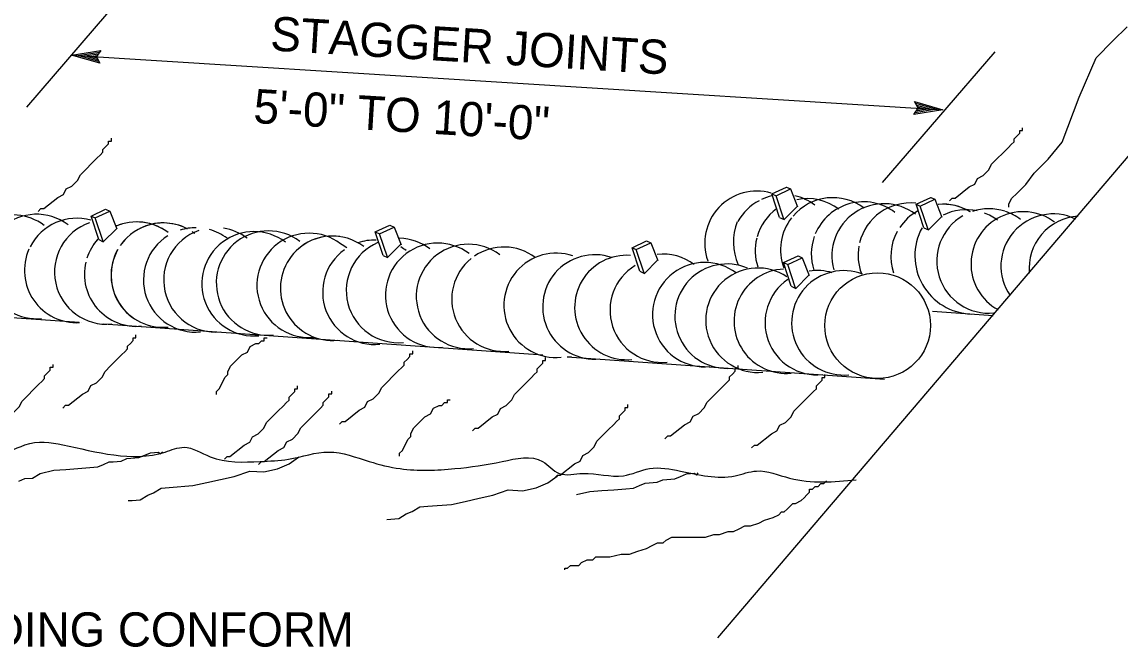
# Model space of a CAD drawing. Extents: x -893 to 867, y -474 to 712.
# Drawn here: x -249.9 to -24.9, y -164.7 to -36.7 of the extents above; entities that cross this region are included whole.
import ezdxf

# ---------------------------------------------------------------- set-up
doc = ezdxf.new("R2010")
doc.units = 0
for name, color, linetype in [('56 Stage 3 Anno', 7, 'Continuous'), ('57 Undefined', 7, 'Continuous'), ('60 Nongeo Data', 7, 'Continuous')]:
    doc.layers.add(name, color=color, linetype=linetype)

msp = doc.modelspace()

# ---------------------------------------------------------------- linework, layer by layer
at = {"layer": '56 Stage 3 Anno'}
for p, q in [((-66.29, -54.33), (-67, -52.97)), ((-67, -52.97), (-67, -52.97)), ((-67, -52.97), (-61.18, -54.63)), ((-66.81, -53.33), (-62.54, -54.55)), ((-66.6, -53.7), (-63.89, -54.47)), ((-67.15, -55.6), (-66.29, -54.33)), ((-61.18, -54.63), (-67.15, -55.6)), ((-67.15, -55.6), (-67.15, -55.6)), ((-62.55, -54.56), (-66.9, -55.26)), ((-63.89, -54.47), (-66.71, -54.93)), ((-65.25, -54.39), (-66.46, -54.59)), ((-66.44, -54.05), (-65.25, -54.39)), ((-61.18, -54.63), (-61.18, -54.63))]:
    msp.add_line(p, q, dxfattribs=at)
at = {"layer": '57 Undefined'}
for p, q in [((-248.89, -54.12), (-177.82, 28.36)), ((-239.7, -43.45), (-233.73, -42.51)), ((-233.73, -42.51), (-234.6, -43.77)), ((-233.73, -42.51), (-233.73, -42.51)), ((-239.7, -43.45), (-61.18, -54.63)), ((-233.89, -45.13), (-239.7, -43.45)), ((-239.7, -43.45), (-239.7, -43.45)), ((-234.08, -44.77), (-238.35, -43.54)), ((-238.34, -43.53), (-233.98, -42.85)), ((-236.99, -43.62), (-234.18, -43.18)), ((-234.29, -44.4), (-236.99, -43.62)), ((-235.63, -43.71), (-234.43, -43.51)), ((-234.44, -44.05), (-235.63, -43.71)), ((-234.6, -43.77), (-233.89, -45.13)), ((-73.54, -69.56), (-50.47, -42.79)), ((-233.89, -45.13), (-233.89, -45.13))]:
    msp.add_line(p, q, dxfattribs=at)
msp.add_lwpolyline([(-107.28, -162.77), (-13.77, -53.07), (-20.2, -46.4), (-0.03, -49.93), (-6.79, -44.45), (143.36, 131.25)], dxfattribs=at)
at = {"layer": '60 Nongeo Data'}
for p, q in [((-96.25, -71.87), (-95.38, -72.26)), ((-93.26, -70.49), (-92.39, -70.87)), ((-66.69, -73.98), (-65.82, -74.37)), ((-63.7, -72.6), (-62.83, -72.98)), ((-235.71, -76.41), (-234.84, -76.8)), ((-232.73, -75.03), (-231.85, -75.41)), ((-174.49, -78.27), (-173.62, -78.66)), ((-177.48, -79.65), (-176.6, -80.04)), ((-179.87, -81.6), (-179.85, -81.58)), ((-124.88, -82.89), (-124.01, -83.28)), ((-121.89, -81.5), (-121.02, -81.89)), ((-90.87, -84.57), (-90, -84.96)), ((-93.86, -85.95), (-92.99, -86.34)), ((-342.98, -90.73), (-238.11, -98.15)), ((-63.32, -95.9), (-50.93, -96.78)), ((-233.19, -98.5), (-143.17, -104.86)), ((-138.15, -105.22), (-73.17, -109.81))]:
    msp.add_line(p, q, dxfattribs=at)
for points in [[(-47.7, -74.58), (-47.7, -74), (-47.13, -72.85), (-45.97, -71.7), (-44.24, -69.97), (-42.51, -67.66), (-39.63, -64.77), (-36.75, -61.31), (-33.28, -52.08), (-29.82, -44), (-26.36, -40.54), (-23.48, -37.65)], [(-59.86, -73.32), (-59.29, -72.74), (-58.71, -72.74), (-55.83, -70.43), (-54.67, -69.86), (-54.1, -68.7), (-52.94, -68.12), (-51.79, -66.97), (-51.21, -65.82), (-50.06, -64.66), (-48.91, -63.51), (-47.75, -62.35), (-47.18, -61.78), (-46.6, -61.2), (-46.6, -60.62), (-46.02, -60.05), (-45.45, -59.47), (-45.45, -58.89), (-44.87, -58.89), (-44.87, -58.32)], [(-246.54, -75.47), (-245.97, -74.89), (-245.39, -74.89), (-242.51, -72.59), (-241.35, -72.01), (-240.78, -70.86), (-239.62, -70.28), (-238.47, -69.13), (-237.89, -67.97), (-236.74, -66.82), (-235.59, -65.66), (-234.43, -64.51), (-233.86, -63.93), (-233.28, -63.36), (-233.28, -62.78), (-232.7, -62.2), (-232.13, -61.62), (-232.13, -61.05), (-231.55, -61.05), (-231.55, -60.47)], [(-94.65, -76.69), (-96.25, -71.87), (-93.26, -70.49), (-93.14, -70.53)], [(-93.78, -77.07), (-95.38, -72.26), (-92.39, -70.87), (-90.98, -74.52)], [(-65.09, -78.8), (-66.69, -73.98), (-63.7, -72.6), (-63.58, -72.64)], [(-64.22, -79.17), (-65.82, -74.37), (-62.83, -72.98), (-61.42, -76.62)], [(-234.11, -81.23), (-235.71, -76.41), (-232.73, -75.03), (-232.61, -75.07)], [(-233.24, -81.61), (-234.84, -76.8), (-231.85, -75.41), (-230.44, -79.06)], [(-94.65, -76.69), (-93.73, -77.13), (-91.06, -74.46)], [(-175.88, -84.47), (-177.48, -79.65), (-174.49, -78.27), (-174.37, -78.32)], [(-175, -84.85), (-176.6, -80.04), (-173.62, -78.66), (-172.21, -82.3)], [(-65.09, -78.8), (-64.17, -79.24), (-61.5, -76.57)], [(-234.11, -81.23), (-233.2, -81.67), (-230.52, -79)], [(-179.88, -81.62), (-179.83, -81.55)], [(-175.88, -84.47), (-174.96, -84.91), (-172.29, -82.24)], [(-123.28, -87.71), (-124.88, -82.89), (-121.89, -81.5), (-121.77, -81.55)], [(-122.4, -88.08), (-124.01, -83.28), (-121.02, -81.89), (-119.61, -85.53)], [(-123.28, -87.71), (-122.36, -88.15), (-119.69, -85.48)], [(-92.26, -90.77), (-93.86, -85.95), (-90.87, -84.57), (-90.75, -84.62)], [(-91.38, -91.15), (-92.99, -86.34), (-90, -84.96), (-88.59, -88.6)], [(-92.26, -90.77), (-91.34, -91.22), (-88.67, -88.54)], [(-241.49, -115.75), (-240.92, -115.17), (-240.34, -115.17), (-237.46, -112.86), (-236.3, -112.29), (-235.73, -111.13), (-234.57, -110.56), (-233.42, -109.4), (-232.84, -108.25), (-231.69, -107.09), (-230.54, -105.94), (-229.38, -104.79), (-228.81, -104.21), (-228.23, -103.63), (-228.23, -103.06), (-227.65, -102.48), (-227.08, -101.9), (-227.08, -101.32), (-226.5, -101.32), (-226.5, -100.75)], [(-210.01, -112.92), (-210.01, -112.34), (-209.43, -111.76), (-208.86, -110.61), (-208.28, -109.46), (-207.7, -108.88), (-207.7, -108.3), (-207.13, -107.15), (-206.55, -106.57), (-205.97, -105.99), (-204.82, -104.84), (-203.67, -104.26), (-203.09, -103.11), (-201.94, -102.53), (-201.36, -102.53), (-200.78, -101.95), (-200.21, -101.95), (-200.21, -101.38), (-199.63, -101.38)], [(-184.81, -119.03), (-184.23, -118.46), (-183.66, -118.46), (-180.77, -116.15), (-179.62, -115.57), (-179.04, -114.42), (-177.89, -113.84), (-176.73, -112.69), (-176.16, -111.53), (-175, -110.38), (-173.85, -109.22), (-172.7, -108.07), (-172.12, -107.49), (-171.54, -106.92), (-171.54, -106.34), (-170.97, -105.76), (-170.39, -105.19), (-170.39, -104.61), (-169.81, -104.61), (-169.81, -104.03)], [(-157.59, -120.42), (-157.01, -119.84), (-156.43, -119.84), (-153.55, -117.53), (-152.4, -116.95), (-151.82, -115.8), (-150.67, -115.22), (-149.51, -114.07), (-148.94, -112.92), (-147.78, -111.76), (-146.63, -110.61), (-145.48, -109.45), (-144.9, -108.88), (-144.32, -108.3), (-144.32, -107.72), (-143.75, -107.15), (-143.17, -106.57), (-143.17, -105.99), (-142.59, -105.99), (-142.59, -105.41)], [(-258.5, -121.82), (-257.92, -121.24), (-257.34, -121.24), (-254.46, -118.93), (-253.31, -118.35), (-252.73, -117.2), (-251.57, -116.62), (-250.42, -115.47), (-249.85, -114.31), (-248.69, -113.16), (-247.54, -112.01), (-246.38, -110.85), (-245.81, -110.28), (-245.23, -109.7), (-245.23, -109.12), (-244.65, -108.54), (-244.08, -107.97), (-244.08, -107.39), (-243.5, -107.39), (-243.5, -106.81)], [(-118.14, -122.03), (-117.56, -121.45), (-116.99, -121.45), (-114.1, -119.15), (-112.95, -118.57), (-112.37, -117.42), (-111.22, -116.84), (-110.07, -115.69), (-109.49, -114.53), (-108.34, -113.38), (-107.18, -112.22), (-106.03, -111.07), (-105.45, -110.49), (-104.88, -109.92), (-104.88, -109.34), (-104.3, -108.76), (-103.72, -108.18), (-103.72, -107.61), (-103.15, -107.61), (-103.15, -107.03)], [(-100.38, -123.88), (-99.8, -123.3), (-99.22, -123.3), (-96.34, -120.99), (-95.19, -120.41), (-94.61, -119.26), (-93.46, -118.68), (-92.3, -117.53), (-91.73, -116.38), (-90.57, -115.22), (-89.42, -114.07), (-88.27, -112.91), (-87.69, -112.34), (-87.11, -111.76), (-87.11, -111.18), (-86.54, -110.61), (-85.96, -110.03), (-85.96, -109.45), (-85.38, -109.45), (-85.38, -108.88)], [(-208.4, -126.2), (-207.83, -125.62), (-207.25, -125.62), (-204.37, -123.32), (-203.21, -122.74), (-202.64, -121.59), (-201.48, -121.01), (-200.33, -119.85), (-199.75, -118.7), (-198.6, -117.55), (-197.45, -116.39), (-196.29, -115.24), (-195.72, -114.66), (-195.14, -114.08), (-195.14, -113.51), (-194.56, -112.93), (-193.99, -112.35), (-193.99, -111.78), (-193.41, -111.78), (-193.41, -111.2)], [(-201.39, -127.27), (-200.81, -126.7), (-200.24, -126.7), (-197.35, -124.39), (-196.2, -123.81), (-195.62, -122.66), (-194.47, -122.08), (-193.32, -120.93), (-192.74, -119.77), (-191.59, -118.62), (-190.43, -117.46), (-189.28, -116.31), (-188.7, -115.73), (-188.13, -115.16), (-188.13, -114.58), (-187.55, -114), (-186.97, -113.42), (-186.97, -112.85), (-186.4, -112.85), (-186.4, -112.27)], [(-172.49, -125.58), (-172.49, -125), (-171.92, -124.43), (-171.34, -123.27), (-170.76, -122.12), (-170.19, -121.54), (-170.19, -120.97), (-169.61, -119.81), (-169.03, -119.24), (-168.46, -118.66), (-167.3, -117.5), (-166.15, -116.93), (-165.57, -115.77), (-164.42, -115.2), (-163.84, -115.2), (-163.27, -114.62), (-162.69, -114.62), (-162.69, -114.04), (-162.11, -114.04)], [(-140.73, -130.03), (-140.15, -129.45), (-139.58, -129.45), (-136.69, -127.15), (-135.54, -126.57), (-134.96, -125.41), (-133.81, -124.84), (-132.66, -123.68), (-132.08, -122.53), (-130.93, -121.38), (-129.77, -120.22), (-128.62, -119.07), (-128.04, -118.49), (-127.47, -117.91), (-127.47, -117.34), (-126.89, -116.76), (-126.31, -116.18), (-126.31, -115.61), (-125.74, -115.61), (-125.74, -115.03)], [(-250.49, -130.69), (-249.3, -130.18), (-247.68, -130.06), (-246.11, -129.11), (-243.3, -128.48), (-240.86, -128.29), (-238.42, -128.1), (-235.98, -127.91), (-234.35, -127.78), (-233.17, -127.27), (-231.98, -126.77), (-231.17, -126.71), (-229.54, -126.58), (-228.35, -126.08), (-226.72, -125.95), (-225.91, -125.88), (-224.72, -125.38), (-223.53, -124.88), (-222.72, -124.81), (-221.91, -124.75), (-221.47, -125.12), (-221.1, -124.69)], [(-228.09, -134.69), (-227.28, -134.63), (-226.47, -134.56), (-225.65, -134.5), (-224.09, -133.56), (-222.9, -133.06), (-221.34, -132.11), (-219.71, -131.99), (-214.83, -131.6), (-212.02, -130.97), (-209.21, -130.34), (-206.39, -129.71), (-203.2, -128.64), (-200.32, -128.82), (-197.51, -128.19), (-195.13, -127.18), (-193.2, -125.8), (-193.05, -125.7)], [(-175.12, -138.55), (-174.31, -138.48), (-173.49, -138.42), (-172.68, -138.36), (-171.12, -137.41), (-169.93, -136.91), (-168.37, -135.97), (-166.74, -135.84), (-161.86, -135.46), (-159.05, -134.83), (-156.23, -134.19), (-153.42, -133.56), (-150.23, -132.49), (-147.35, -132.68), (-144.54, -132.04), (-142.16, -131.04), (-140.22, -129.66), (-140.08, -129.56)], [(-136.26, -133.44), (-133.5, -132.82), (-131.06, -132.63), (-128.62, -132.44), (-126.18, -132.24), (-124.56, -132.11), (-123.37, -131.61), (-122.18, -131.11), (-121.37, -131.04), (-119.74, -130.92), (-118.55, -130.41), (-116.93, -130.29), (-116.11, -130.22), (-114.92, -129.72), (-113.74, -129.22), (-112.92, -129.15), (-112.11, -129.09), (-111.67, -129.46), (-111.3, -129.02)], [(-138.67, -148.88), (-138.67, -148.52), (-138.09, -148.52), (-137.52, -147.94), (-136.36, -147.94), (-135.79, -147.94), (-135.21, -147.37), (-134.05, -146.79), (-133.48, -146.79), (-132.9, -146.79), (-132.33, -146.21), (-131.17, -146.21), (-129.44, -146.21), (-127.13, -145.64), (-125.4, -145.64), (-123.67, -145.06), (-121.94, -144.48), (-120.79, -143.9), (-119.64, -143.33), (-118.48, -143.33), (-117.91, -142.75), (-116.75, -142.17), (-115.6, -142.17), (-113.87, -142.17), (-112.72, -142.17), (-110.99, -142.17), (-109.83, -142.17), (-108.1, -141.6), (-106.95, -141.6), (-105.22, -141.02), (-104.07, -141.02), (-102.91, -140.44), (-101.76, -139.87), (-100.61, -139.87), (-98.88, -139.29), (-97.72, -138.71), (-95.99, -138.13), (-94.84, -137.56), (-94.26, -136.98), (-93.69, -136.98), (-93.11, -136.4), (-91.96, -135.25), (-91.38, -135.25), (-90.23, -134.67), (-89.65, -134.1), (-89.07, -133.52), (-88.5, -132.94), (-88.5, -132.36), (-87.92, -132.36), (-87.34, -131.79), (-86.77, -131.79), (-86.19, -131.21), (-85.61, -131.21), (-85.04, -130.63)]]:
    msp.add_lwpolyline(points, dxfattribs=at)
msp.add_circle((-74.57, -98.84), 10.82, dxfattribs=at)
for centre, radius, start, end in [((-99.3, -81.99), 10.69, 73.9565, 199.5372), ((-93.85, -82.71), 10.69, 117.9324, 150.8144), ((-93.85, -82.71), 10.69, 102.877, 115.008), ((-83.75, -83.34), 10.69, 52.97, 139.6533), ((-93.85, -82.71), 10.69, 52.97, 77.6267), ((-88.96, -83.53), 10.69, 52.97, 101.6366), ((-77.47, -84.19), 10.69, 52.97, 157.4233), ((-73.26, -84.58), 10.69, 52.97, 195.3842), ((-67.88, -84.42), 10.69, 83.8503, 166.3878), ((-61.14, -84.69), 10.69, 58.8661, 95.5779), ((-61.18, -84.67), 10.69, 58.372, 94.7613), ((-251.76, -86.85), 10.69, 52.97, 116.854), ((-246.85, -86.74), 10.69, 52.97, 131.6107), ((-88.96, -83.53), 10.69, 126.3648, 164.3027), ((-61.14, -84.69), 10.69, 119.621, 146.4343), ((-51.76, -85.62), 10.69, 119.9432, 275.4694), ((-56.43, -85.82), 10.69, 78.0169, 116.1834), ((-44.75, -86.2), 10.69, 52.97, 241.2186), ((-51.76, -85.62), 10.69, 72.4707, 108.3085), ((-56.43, -85.82), 10.69, 52.97, 69.6178), ((-38.63, -86.67), 10.69, 64.3228, 214.4368), ((-51.76, -85.62), 10.69, 52.97, 71.4665), ((-32.86, -87.13), 10.69, 93.412, 185.3476), ((-238.66, -87.56), 10.69, 74.0371, 152.9234), ((-232.5, -87.87), 10.69, 109.1715, 275.4694), ((-226.37, -88.31), 10.69, 52.97, 113.2339), ((-226.37, -88.31), 10.69, 105.7547, 112.6508), ((-220.93, -88.52), 10.69, 62.1335, 144.7962), ((-226.37, -88.31), 10.69, 52.97, 88.8499), ((-220.91, -88.51), 10.69, 62.4582, 116.4938), ((-92.5, -81.74), 11.62, 158.9826, 203.5176), ((-83.75, -83.34), 10.69, 142.0814, 200.23), ((-246.85, -86.74), 10.69, 134.5523, 275.4694), ((-220.91, -88.51), 10.69, 134.1603, 145.4235), ((-214.28, -89.5), 10.69, 122.1023, 275.4694), ((-210.14, -89.49), 10.69, 109.1715, 275.4694), ((-214.28, -89.5), 10.69, 89.5535, 107.2827), ((-220.91, -88.51), 10.69, 52.97, 56.2146), ((-220.93, -88.52), 10.69, 52.97, 55.9741), ((-202.32, -90.28), 10.69, 52.97, 275.4694), ((-214.28, -89.5), 10.69, 52.97, 74.6596), ((-199.36, -90.14), 10.69, 52.97, 275.4694), ((-210.14, -89.49), 10.69, 52.97, 81.6045), ((-191.04, -90.61), 10.69, 52.97, 275.4694), ((-186.24, -91.2), 10.69, 82.001, 275.4694), ((-186.25, -91.21), 10.69, 52.97, 133.55), ((-172.73, -91.66), 10.69, 52.97, 88.7314), ((-88.96, -83.53), 10.69, 166.0961, 197.8434), ((-77.47, -84.19), 10.69, 160.3101, 198.1481), ((-61.18, -84.67), 10.69, 151.5211, 198.4084), ((-55, -84.55), 11.93, 151.3947, 268.0248), ((-238.66, -87.56), 10.69, 156.0543, 273.3151), ((-226.37, -88.31), 10.69, 138.1541, 162.0937), ((-226.37, -88.31), 10.69, 137.8844, 144.7962), ((-189.76, -91.45), 10.69, 52.97, 61.0202), ((-172.73, -91.66), 10.69, 113.3358, 275.4694), ((-177.57, -92.02), 10.69, 88.4985, 108.898), ((-164.71, -92.63), 10.69, 52.97, 275.4694), ((-177.57, -92.02), 10.69, 52.97, 60.2722), ((-158.39, -92.88), 10.69, 52.97, 275.4694), ((-151.13, -93.44), 10.69, 52.97, 124.4305), ((-67.88, -84.42), 10.69, 170.0894, 200.5444), ((-220.93, -88.52), 10.69, 150.7933, 275.4694), ((-220.91, -88.51), 10.69, 150.7005, 275.4694), ((-177.57, -92.02), 10.69, 125.7129, 275.4694), ((-151.13, -93.44), 10.69, 128.9505, 275.4694), ((-140.44, -94.7), 10.69, 71.1903, 275.4694), ((-132.5, -95.02), 10.69, 71.1903, 275.4694), ((-125.95, -95.14), 10.69, 85.8406, 275.4694), ((-118.56, -94.88), 10.69, 52.97, 96.2854), ((-226.37, -88.31), 10.69, 166.7098, 275.4694), ((-118.7, -95.7), 10.69, 121.1427, 275.4694), ((-109.99, -96.6), 10.69, 52.97, 275.4694), ((-105.42, -96.91), 10.69, 66.7526, 275.4694), ((-99.09, -97.75), 10.69, 56.557, 275.4694), ((-93.3, -97.94), 10.69, 92.9267, 275.4694), ((-81.5, -98.28), 10.69, 68.9143, 275.4694), ((-86.94, -98.25), 10.69, 73.2205, 98.9712), ((-86.94, -98.25), 10.69, 124.3548, 275.4694), ((-238.66, -87.56), 10.69, 275.4258, 275.4694), ((-138.3, -94.58), 10.69, 271.2213, 275.4694)]:
    msp.add_arc(centre, radius, start, end, dxfattribs=at)
msp.add_spline([(-379.48, -115.51), (-329.54, -117.43), (-322.73, -119.37), (-315.43, -119.37), (-301.81, -118.89), (-296.95, -120.35), (-284.78, -120.35), (-277, -119.86), (-266.78, -120.35), (-257.53, -122.29), (-255.1, -124.73), (-249.26, -123.27), (-241.48, -123.27), (-220.55, -124.73), (-216.66, -123.75), (-211.31, -125.7), (-201.09, -126.67), (-195.25, -126.19), (-186.98, -124.73), (-178.71, -126.67), (-172.38, -128.13), (-161.19, -128.13), (-151.46, -126.67), (-143.19, -126.67), (-139.78, -129.11), (-134.92, -129.11), (-126.65, -129.59), (-121.3, -128.13), (-114.97, -128.62), (-103.78, -129.59), (-99.4, -128.62), (-92.59, -130.08), (-78.98, -130.44)], degree=3, dxfattribs=at)

# ---------------------------------------------------------------- texts
at = {"layer": '57 Undefined'}
for s, rotation, p in [('STAGGER JOINTS', 356.5164, (-199.11, -42.49)), ('5\'-0" TO 10\'-0"', 356.5164, (-202.56, -57.34)), ('GRADING CONFORM', 360, (-276.5, -164.56))]:
    msp.add_text(s, height=7, rotation=rotation, dxfattribs=at).set_placement(p)

doc.saveas('drawing.dxf')
